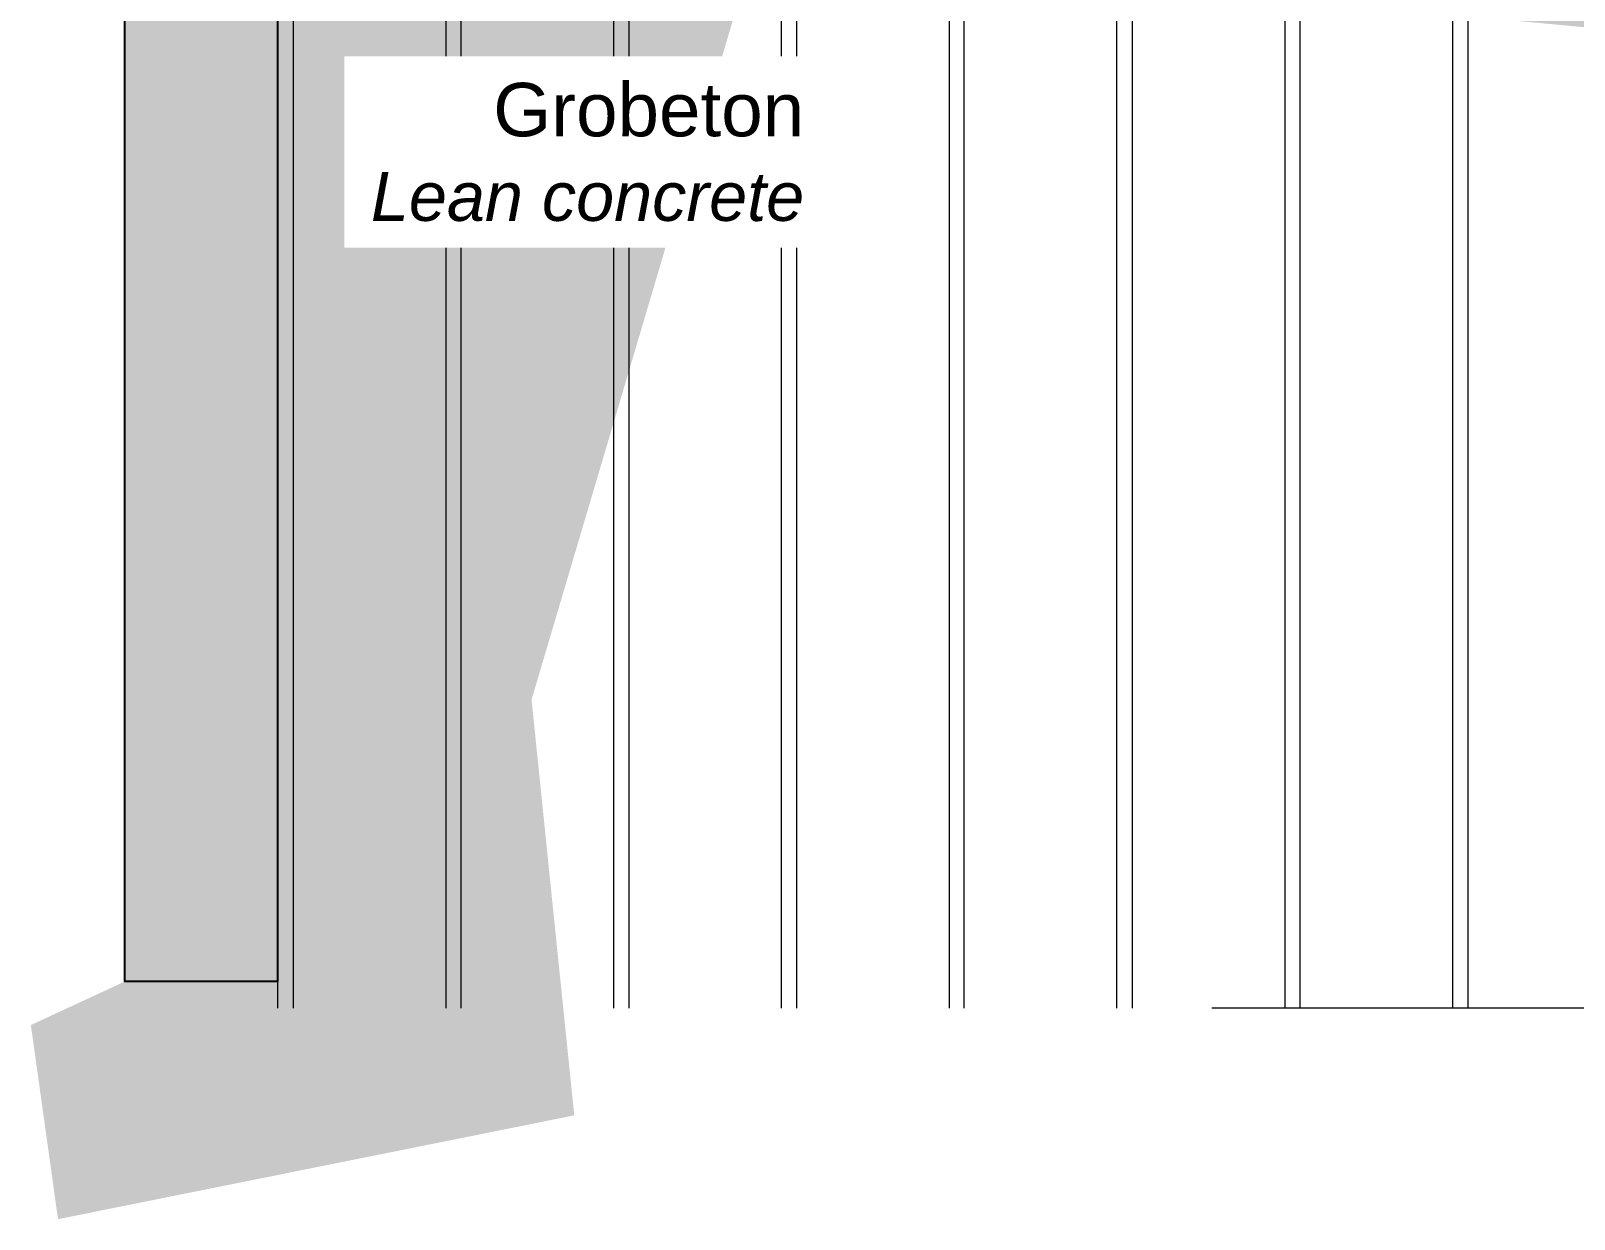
# Model space of a CAD drawing. Header units: metres. Extents: x 400488 to 400591, y 4543956 to 4544011.
# Drawn here: x 400559.13 to 400569.24, y 4543966.27 to 4543974.05 of the extents above; entities that cross this region are included whole.
import ezdxf

# ---------------------------------------------------------------- set-up
doc = ezdxf.new("R2010")
doc.units = ezdxf.units.M
doc.linetypes.add('HIDDEN2', pattern=[4.7625, 3.175, -1.5875])
for name, color, linetype, lineweight in [('A-FLOR', 192, 'Continuous', 5), ('GD_A_BACK-1', 252, 'HIDDEN2', 9), ('GD_RETINI', 240, 'Continuous', 5), ('PRT-KD-not', 8, 'Continuous', 25)]:
    doc.layers.add(name, color=color, linetype=linetype, lineweight=lineweight)
doc.layers.add('GD_dimensions', color=7, linetype='Continuous')
doc.styles.add('ARIAL', font='Arial.ttf')

msp = doc.modelspace()

# ---------------------------------------------------------------- hatches: boundary and pattern name
at = {"layer": 'A-FLOR'}
h = msp.add_hatch(dxfattribs=at)
h.set_pattern_fill('AR-CONC', color=253, scale=0.005)
h.set_pattern_definition([(50, (396003.5709, 4498250.869), (0.910923345, -0.079695428), [0.09525, -1.04775]), (355, (396003.5709, 4498250.869), (-0.176217107, 0.955284226), [0.0762, -0.83820292]), (100.4514447, (396003.6468, 4498250.8624), (0.734706235, 0.87558876), [0.080950044, -0.890451223]), (46.1842, (396003.5709, 4498251.123), (1.355395204, -0.21021164), [0.142875, -1.571625]), (96.6355576, (396003.6839, 4498251.1055), (1.18702067, 1.237130623), [0.121425116, -1.33567804]), (351.184151, (396003.5709, 4498251.123), (1.18702067, 1.237130623), [0.114299835, -1.25729866]), (21, (396003.6979, 4498251.0595), (0.758071956, -0.511325991), [0.09525, -1.04775]), (326, (396003.6979, 4498251.0595), (0.309010142, 0.92093983), [0.0762, -0.8382]), (71.451445, (396003.7611, 4498251.0169), (1.067082096, 0.409613844), [0.080950044, -0.890449688]), (37.5, (396003.57092, 4498250.869), (0.0154430163, 0.4227751944), [0, -0.82804, 0, -0.8509, 0, -0.841375]), (7.5, (396003.57092, 4498250.869), (0.3340983126, 0.500902874), [0, -0.48514, 0, -0.80899, 0, -0.320675]), (327.5, (396003.2877, 4498250.869), (0.6779529758, -0.02864372), [0, -0.3175, 0, -0.9906, 0, -1.31445]), (317.5, (396003.1607, 4498250.869), (0.740645907, 0.127132455), [0, -0.41275, 0, -0.65786, 0, -0.93345])])
h.paths.add_polyline_path([(400559.742, 4543997.124), (400560.742, 4543997.124), (400560.742, 4543967.824), (400559.742, 4543967.824)])
at = {"layer": 'GD_RETINI', "ltscale": 5}
h = msp.add_hatch(dxfattribs=at)
h.set_pattern_fill('EARTH', color=34, scale=0.1, angle=45)
h.set_pattern_definition([(45, (396526.6472, 4498698.50684), (7e-17, 0.898025612), [0.635, -0.635]), (45, (396526.47884, 4498698.6752), (7e-17, 0.898025612), [0.635, -0.635]), (45, (396526.31046, 4498698.8436), (7e-17, 0.898025612), [0.635, -0.635]), (135, (396526.31046, 4498698.95585), (-0.898025612, 7e-17), [0.635, -0.635]), (135, (396526.47884, 4498699.12423), (-0.898025612, 7e-17), [0.635, -0.635]), (135, (396526.6472, 4498699.2926), (-0.898025612, 7e-17), [0.635, -0.635])])
h.paths.add_polyline_path([(400560.742, 4543967.824), (400560.742, 4543975.239), (400582.742, 4543975.239), (400582.842, 4543967.649), (400583.842, 4543967.649), (400583.842, 4544000.649), (400585.262, 4544000.649), (400585.072, 4544000.049), (400584.84, 4543998.022), (400584.799, 4543995.859), (400584.815, 4543994.284), (400585.043, 4543991.897), (400585.117, 4543986.845), (400584.953, 4543984.765), (400585.043, 4543982.256), (400585.175, 4543978.912), (400585.125, 4543975.091), (400584.513, 4543972.83), (400584.76, 4543970.579), (400584.464, 4543966.683), (400581.533, 4543966.763), (400580.35, 4543969.853), (400581.345, 4543973.75), (400575.742, 4543973.75), (400572.742, 4543973.75), (400568.313, 4543974.171), (400567.742, 4543974.171), (400563.742, 4543974.171), (400562.408, 4543969.671), (400562.688, 4543966.947), (400559.304, 4543966.267), (400559.126, 4543967.539), (400559.742, 4543967.824)])

# ---------------------------------------------------------------- linework, layer by layer
at = {"layer": 'GD_A_BACK-1', "color": 253, "ltscale": 5}
for p, q in [((400560.845, 4544000.649), (400560.845, 4543967.649)), ((400561.845, 4544000.649), (400561.845, 4543967.649)), ((400561.945, 4544000.649), (400561.945, 4543967.649)), ((400562.945, 4544000.649), (400562.945, 4543967.649)), ((400563.045, 4544000.649), (400563.045, 4543967.649)), ((400564.045, 4544000.649), (400564.045, 4543967.649)), ((400564.145, 4544000.649), (400564.145, 4543967.649)), ((400565.145, 4544000.649), (400565.145, 4543967.649)), ((400565.242, 4544000.649), (400565.242, 4543967.649)), ((400566.242, 4544000.649), (400566.242, 4543967.649)), ((400566.345, 4544000.649), (400566.345, 4543967.649)), ((400567.345, 4544000.649), (400567.345, 4543967.649)), ((400567.445, 4544000.649), (400567.445, 4543967.649)), ((400567.445, 4544000.649), (400567.445, 4543967.649)), ((400568.445, 4544000.649), (400568.445, 4543967.649)), ((400568.445, 4544000.649), (400568.445, 4543967.649)), ((400568.545, 4544000.649), (400568.545, 4543967.649)), ((400568.545, 4544000.649), (400568.545, 4543967.649)), ((400560.742, 4543968.749), (400560.742, 4543967.649)), ((400582.742, 4543967.649), (400560.742, 4543967.649))]:
    msp.add_line(p, q, dxfattribs=at)
at = {"layer": 'PRT-KD-not', "color": 4, "ltscale": 5}
msp.add_lwpolyline([(400559.742, 4543997.124), (400560.742, 4543997.124), (400560.742, 4543967.824), (400559.742, 4543967.824)], close=True, dxfattribs=at)

# ---------------------------------------------------------------- next in the draw order: texts
at = {"layer": 'GD_dimensions', "insert": (400564.195, 4543972.803), "char_height": 0.35, "attachment_point": 9, "style": 'ARIAL', "bg_fill": 3, "box_fill_scale": 1.5, "bg_fill_color": 256, "bg_fill_transparency": 0}
msp.add_mtext('\\A1;Grobeton\\P{\\fArial|b0|i1|c162|p34;\\H0.91667x;\\C252;Lean concrete}', dxfattribs=at)

doc.saveas('drawing.dxf')
